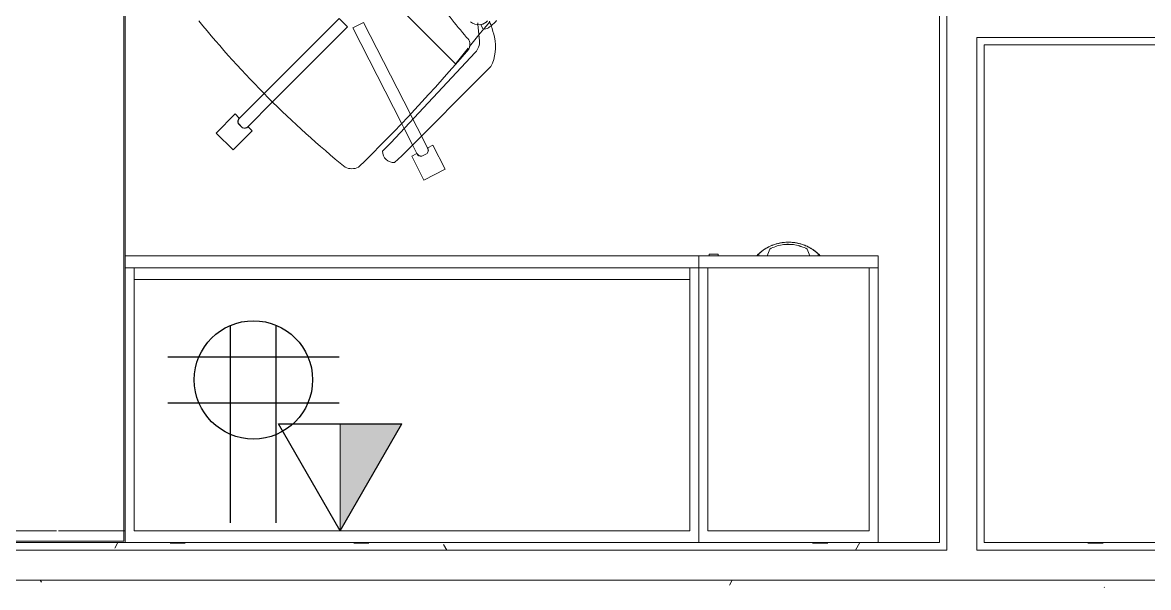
# Model space of a CAD drawing. Header units: inches. Extents: x -1180 to 2011, y -268 to 2143.
# Drawn here: x -526.9 to -432.7, y 979.3 to 1026.6 of the extents above; entities that cross this region are included whole.
import ezdxf

# ---------------------------------------------------------------- set-up
doc = ezdxf.new("R2010")
doc.units = ezdxf.units.IN
doc.header["$MEASUREMENT"] = 0
for name, color, linetype, lineweight in [('A-ANNO-NOTE', 131, 'Continuous', 13), ('A-WALL', 113, 'Continuous', 13), ('A-WALL-PATT', 111, 'Continuous', 13), ('I-FURN', 30, 'Continuous', 9), ('I-FURN-PNLS', 30, 'Continuous', 9), ('I-WALL', 2, 'Continuous', 13)]:
    doc.layers.add(name, color=color, linetype=linetype, lineweight=lineweight)
pattern_1 = [(0, (0, 0), (30.72, 7.68), [1.267, -21.773, 1.267, -21.773, -122.88]), (0, (0, 0), (30.72, 7.68), [-46.08, 1.267, -44.813, 1.267, -21.773, -53.76]), (0, (0, 0), (30.72, 7.68), [-115.2, 1.267, -14.093, 1.267, -37.133]), (120, (11.52, 3.84), (-22.011075, 22.7643), [1.267, -21.773, 1.267, -21.773, -122.88]), (120, (11.52, 3.84), (-22.011075, 22.7643), [-46.08, 1.267, -44.813, 1.267, -21.773, -53.76]), (120, (11.52, 3.84), (-22.011075, 22.7643), [-115.2, 1.267, -14.093, 1.267, -37.133]), (240, (15.36, 19.2), (-8.708925, -30.4443), [1.267, -21.773, 1.267, -21.773, -122.88]), (240, (15.36, 19.2), (-8.708925, -30.4443), [-46.08, 1.267, -44.813, 1.267, -21.773, -53.76]), (240, (15.36, 19.2), (-8.708925, -30.4443), [-115.2, 1.267, -14.093, 1.267, -37.133])]

# ---------------------------------------------------------------- blocks, each defined once
blk = doc.blocks.new('Zira Wksta 12 - Type 1-V103-6TH FLOOR POWER _ SIGNAL')
at = {"layer": 'I-FURN'}
for p, q in [((-24.281, 93.175), (-24, 93.291)), ((-24, 93.291), (-24.281, 93.175)), ((-24.281, 93.175), (-24, 93.291)), ((-24.281, 93.175), (-24, 93.291)), ((-24.173, 93.98), (-24, 93.98)), ((-24.173, 93.98), (-24, 93.98)), ((-24.173, 93.98), (-24, 93.98)), ((-24, 93.987), (-24.167, 93.987)), ((-24, 93.987), (-24.167, 93.987)), ((-24, 93.987), (-24.167, 93.987)), ((-24, 94.152), (-24, 94.157)), ((-24, 94.157), (-24, 94.114)), ((-24, 94.104), (-24, 94.157)), ((-24, 94.157), (-24, 94.114)), ((-24, 94.104), (-24, 94.157)), ((-24, 94.157), (-24, 94.114)), ((-24, 94.104), (-24, 94.152)), ((-24, 94.114), (-24, 94.012)), ((-24, 94.114), (-24, 94.012)), ((-24, 94.114), (-24, 94.012)), ((-24, 94.059), (-24, 94.104)), ((-24, 94.059), (-24, 94.104)), ((-24, 94.012), (-24, 94.104)), ((-24, 94.012), (-24, 94.059)), ((-24, 94.012), (-24, 94.059)), ((-24, 93.98), (-24, 94.012)), ((-24, 94.012), (-24, 93.987)), ((-24, 93.98), (-24, 94.012)), ((-24, 94.012), (-24, 93.987)), ((-24, 93.98), (-24, 94.012)), ((-24, 94.012), (-24, 93.987)), ((-24, 93.98), (-24, 93.291)), ((-24, 93.639), (-24, 93.98)), ((-24, 93.98), (-24, 93.636)), ((-24, 93.639), (-24, 93.98)), ((-24, 93.98), (-24, 93.291)), ((-24, 93.639), (-24, 93.98)), ((-24, 93.291), (-24, 93.636)), ((-24, 93.636), (-24, 93.291)), ((-24, 93.291), (-24, 93.636)), ((-24, 93.291), (-24, 93.636)), ((-24.561, 93.059), (-24.281, 93.175)), ((-24.281, 93.175), (-24.561, 93.059)), ((-24.561, 93.059), (-24.281, 93.175)), ((-24.561, 93.059), (-24.281, 93.175)), ((-24.281, 89.825), (-24.561, 89.941)), ((-24.281, 89.825), (-24.561, 89.941)), ((-24.281, 89.825), (-24.561, 89.941)), ((-24, 89.709), (-24.281, 89.825)), ((-24, 89.709), (-24.281, 89.825)), ((-24, 89.709), (-24.281, 89.825)), ((-24, 89.364), (-24, 89.709)), ((-24, 89.709), (-24, 89.02)), ((-24, 89.364), (-24, 89.709)), ((-24, 89.709), (-24, 89.02)), ((-24, 89.364), (-24, 89.709)), ((-24, 89.709), (-24, 89.02)), ((-24, 89.02), (-24.173, 89.02)), ((-24, 89.02), (-24.173, 89.02)), ((-24, 89.02), (-24.173, 89.02)), ((-24.167, 89.013), (-24, 89.013)), ((-24.167, 89.013), (-24, 89.013)), ((-24.167, 89.013), (-24, 89.013)), ((-24, 89.02), (-24, 89.361)), ((-24, 89.02), (-24, 89.361)), ((-24, 89.02), (-24, 89.361)), ((-24, 88.988), (-24, 89.02)), ((-24, 88.988), (-24, 89.02)), ((-24, 88.988), (-24, 89.02)), ((-24, 89.013), (-24, 88.988)), ((-24, 89.013), (-24, 88.988)), ((-24, 89.013), (-24, 88.988)), ((-24, 88.988), (-24, 88.886)), ((-24, 88.896), (-24, 88.988)), ((-24, 88.988), (-24, 88.886)), ((-24, 88.896), (-24, 88.988)), ((-24, 88.988), (-24, 88.886)), ((-24, 88.896), (-24, 88.988)), ((-24, 88.843), (-24, 88.896)), ((-24, 88.843), (-24, 88.896)), ((-24, 88.843), (-24, 88.896)), ((-24, 88.886), (-24, 88.843)), ((-24, 88.886), (-24, 88.855)), ((-24, 88.886), (-24, 88.843)), ((-24, 88.855), (-24, 88.843)), ((-43.412, 66.366), (-43.543, 66.473)), ((-43.008, 66.039), (-43.404, 66.36)), ((-42.471, 65.604), (-42.972, 66.01)), ((-32.372, 59.148), (-39.824, 66.601)), ((-43.495, 65.495), (-43.337, 65.512)), ((-43.344, 65.751), (-42.982, 65.92)), ((-43.337, 65.512), (-41.988, 65.655)), ((-41.503, 64.82), (-42.471, 65.604)), ((-41.002, 65.293), (-33.448, 58.237)), ((-41.444, 64.772), (-41.503, 64.82)), ((-40.105, 63.688), (-41.358, 64.703)), ((-44.422, 59.265), (-40.049, 63.638)), ((-40.046, 63.641), (-40.105, 63.688)), ((-31.233, 62.774), (-33.237, 61.753)), ((-31.233, 62.774), (-33.237, 61.753)), ((-30.325, 60.992), (-31.233, 62.774)), ((-30.325, 60.992), (-31.233, 62.774)), ((-33.01, 61.308), (-34.018, 60.794)), ((-33.01, 61.308), (-34.018, 60.794)), ((-33.237, 61.753), (-33.018, 61.323)), ((-33.237, 61.753), (-33.018, 61.323)), ((-32.336, 60.809), (-32.563, 61.255)), ((-32.336, 60.809), (-32.563, 61.255)), ((-32.557, 61.266), (-32.323, 60.808)), ((-32.557, 61.266), (-32.323, 60.808)), ((-34.018, 60.794), (-35.421, 60.079)), ((-34.018, 60.794), (-35.421, 60.079)), ((-33.274, 60.051), (-32.556, 60.416)), ((-33.274, 60.051), (-32.556, 60.416)), ((-32.549, 60.401), (-32.329, 59.971)), ((-32.549, 60.401), (-32.329, 59.971)), ((-32.329, 59.971), (-30.325, 60.992)), ((-32.329, 59.971), (-30.325, 60.992)), ((-35.851, 59.86), (-43.522, 55.951)), ((-35.851, 59.86), (-43.522, 55.951)), ((-35.421, 60.079), (-35.851, 59.86)), ((-35.421, 60.079), (-35.851, 59.86)), ((-35.095, 59.123), (-34.643, 59.353)), ((-35.095, 59.123), (-34.643, 59.353)), ((-34.643, 59.353), (-33.274, 60.051)), ((-34.643, 59.353), (-33.274, 60.051)), ((-43.068, 55.06), (-35.095, 59.123)), ((-43.068, 55.06), (-35.095, 59.123)), ((-31.802, 58.537), (-32.372, 59.148)), ((-33.448, 58.237), (-32.741, 57.53)), ((-43.522, 55.951), (-43.068, 55.06)), ((-43.522, 55.951), (-43.068, 55.06)), ((-43.14, 54.609), (-43.847, 53.902)), ((-43.14, 54.609), (-43.847, 53.902)), ((-43.847, 53.902), (-37.604, 47.658)), ((-43.847, 53.902), (-37.604, 47.658)), ((-36.897, 48.366), (-43.14, 54.609)), ((-36.897, 48.366), (-43.14, 54.609)), ((-34.798, 46.266), (-36.897, 48.366)), ((-34.798, 46.266), (-36.897, 48.366)), ((-37.604, 47.658), (-35.505, 45.559)), ((-37.604, 47.658), (-35.505, 45.559)), ((-34.444, 46.62), (-34.786, 46.278)), ((-34.444, 46.62), (-34.786, 46.278)), ((-32.853, 45.029), (-34.444, 46.62)), ((-32.853, 45.029), (-34.444, 46.62)), ((-35.517, 45.547), (-35.858, 45.206)), ((-35.517, 45.547), (-35.858, 45.206)), ((-35.063, 45.471), (-34.709, 45.824)), ((-35.063, 45.471), (-34.709, 45.824)), ((-34.697, 45.822), (-35.061, 45.459)), ((-34.697, 45.822), (-35.061, 45.459)), ((-35.858, 45.206), (-34.267, 43.615)), ((-35.858, 45.206), (-34.267, 43.615)), ((-34.267, 43.615), (-32.853, 45.029)), ((-34.267, 43.615), (-32.853, 45.029))]:
    blk.add_line(p, q, dxfattribs=at)
at = {"layer": 'I-FURN', "flags": 128}
for points in [[(-24, 93.291), (-24.281, 93.175), (-24.561, 93.059)], [(-24, 93.291), (-24.281, 93.175), (-24.561, 93.059)], [(-24.561, 89.941), (-24.281, 89.825), (-24, 89.709)], [(-24.561, 89.941), (-24.281, 89.825), (-24, 89.709)], [(-24.561, 89.941), (-24.281, 89.825), (-24, 89.709)]]:
    blk.add_lwpolyline(points, dxfattribs=at)
at = {"layer": 'I-FURN'}
for centre, radius, start, end in [((-21.447, 91.5), 3.685, 137.02895, 137.70289), ((-21.447, 91.5), 3.685, 137.02895, 137.70289), ((-21.447, 91.5), 3.685, 137.02895, 137.70289), ((-21.447, 91.5), 3.685, 137.03852, 137.56704), ((-21.447, 91.5), 3.685, 137.03852, 137.56704), ((-21.447, 91.5), 3.685, 137.03852, 137.56704), ((-21.447, 91.5), 3.685, 222.29711, 222.97105), ((-21.447, 91.5), 3.685, 222.29711, 222.97105), ((-21.447, 91.5), 3.685, 222.29711, 222.97105), ((-21.447, 91.5), 3.685, 222.43296, 222.96148), ((-21.447, 91.5), 3.685, 222.43296, 222.96148), ((-21.447, 91.5), 3.685, 222.43296, 222.96148), ((-46.139, 64.255), 3.739, 35.09358, 49.01435), ((-40.114, 57.534), 9.612, 103.04781, 108.99641), ((-41.464, 63.358), 3.634, 63.17893, 103.04781), ((-44.381, 65.565), 1.054, 10.20015, 46.17861), ((-44.381, 65.565), 1.054, 320.95537, 46.17861), ((-40.114, 57.534), 9.612, 108.99641, 111.49061), ((-43.581, 66.052), 0.613, 347.54268, 35.09358), ((-41.937, 64.271), 1.385, 47.80127, 92.10784), ((-70.246, 97.016), 42.842, 304.97666, 310.76994), ((-41.678, 64.088), 0.763, 59.23375, 140.76625), ((-140.947, -52.03), 153.519, 44.47495, 49.52132), ((-32.828, 60.963), 0.407, 48.16515, 117.83485), ((-32.828, 60.963), 0.407, 48.16515, 117.83485), ((-32.826, 60.946), 0.406, 90.04795, 117), ((-32.826, 60.946), 0.406, 49.61986, 117), ((-32.826, 60.946), 0.406, 49.61986, 90.04795), ((-32.741, 60.778), 0.406, 297, 4.38014), ((-32.741, 60.778), 0.406, 297, 310.47603), ((-32.728, 60.766), 0.407, 296.16515, 5.83485), ((-32.728, 60.766), 0.407, 296.16515, 5.83485), ((-32.741, 60.778), 0.406, 310.47603, 350.90411), ((-32.741, 60.778), 0.406, 350.90411, 4.38014), ((-32.756, 58.485), 0.956, 270.89014, 3.10986), ((-32.593, 54.971), 1.314, 335.04325, 24.95675), ((-97.293, 108.055), 84.963, 309.14745, 320.85255), ((-35.085, 45.979), 0.406, 31.52397, 45), ((-35.085, 45.979), 0.406, 337.61986, 45), ((-35.069, 45.987), 0.407, 336.16515, 45.83485), ((-35.069, 45.987), 0.407, 336.16515, 45.83485), ((-35.085, 45.979), 0.406, 351.09589, 31.52397), ((-35.225, 45.831), 0.407, 224.16515, 293.83485), ((-35.225, 45.831), 0.407, 224.16515, 293.83485), ((-35.217, 45.847), 0.406, 225, 238.47603), ((-35.217, 45.847), 0.406, 225, 292.38014), ((-35.217, 45.847), 0.406, 238.47603, 278.90411), ((-35.217, 45.847), 0.406, 278.90411, 292.38014), ((-35.085, 45.979), 0.406, 337.61986, 351.09589)]:
    blk.add_arc(centre, radius, start, end, dxfattribs=at)
for points, knots in [([(-24.173, 89.02), (-24.325, 89.187), (-24.598, 89.55), (-24.903, 90.161), (-25.09, 90.818), (-25.174, 91.727), (-25.004, 92.635), (-24.599, 93.45), (-24.325, 93.813), (-24.173, 93.98)], [0, 0, 0, 0, 0.125, 0.25, 0.375, 0.5, 0.75, 0.875, 1, 1, 1, 1]), ([(-24.173, 89.02), (-24.325, 89.187), (-24.598, 89.55), (-24.903, 90.161), (-25.09, 90.818), (-25.174, 91.727), (-25.004, 92.635), (-24.599, 93.45), (-24.325, 93.813), (-24.173, 93.98)], [0, 0, 0, 0, 0.125, 0.25, 0.375, 0.5, 0.75, 0.875, 1, 1, 1, 1]), ([(-24.173, 89.02), (-24.325, 89.187), (-24.598, 89.55), (-24.903, 90.161), (-25.09, 90.818), (-25.174, 91.727), (-25.004, 92.635), (-24.599, 93.45), (-24.325, 93.813), (-24.173, 93.98)], [0, 0, 0, 0, 0.125, 0.25, 0.375, 0.5, 0.75, 0.875, 1, 1, 1, 1]), ([(-24.672, 93.283), (-24.727, 93.183), (-24.791, 93.055), (-24.846, 92.924), (-24.856, 92.898)], [0.15936451, 0.15936451, 0.15936451, 0.15936451, 0.22222222, 0.23762024, 0.23762024, 0.23762024, 0.23762024]), ([(-24.672, 93.283), (-24.727, 93.183), (-24.791, 93.055), (-24.846, 92.924), (-24.856, 92.898)], [0.15936451, 0.15936451, 0.15936451, 0.15936451, 0.22222222, 0.23762024, 0.23762024, 0.23762024, 0.23762024]), ([(-24.672, 93.283), (-24.727, 93.183), (-24.791, 93.055), (-24.846, 92.924), (-24.856, 92.898)], [0.15936451, 0.15936451, 0.15936451, 0.15936451, 0.22222222, 0.23762024, 0.23762024, 0.23762024, 0.23762024]), ([(-24, 94.157), (-24.001, 94.157), (-24.002, 94.156), (-24.004, 94.153), (-24.007, 94.151), (-24.009, 94.149), (-24.012, 94.145), (-24.016, 94.142), (-24.019, 94.139), (-24.023, 94.135), (-24.027, 94.131), (-24.032, 94.127), (-24.041, 94.118), (-24.048, 94.11), (-24.055, 94.104)], [0, 0, 0, 0, 0.125, 0.1875, 0.25, 0.3125, 0.375, 0.4375, 0.5, 0.5625, 0.625, 0.6875, 0.75, 1, 1, 1, 1]), ([(-24, 94.157), (-24.001, 94.157), (-24.002, 94.156), (-24.004, 94.153), (-24.007, 94.151), (-24.009, 94.149), (-24.012, 94.145), (-24.016, 94.142), (-24.019, 94.139), (-24.023, 94.135), (-24.027, 94.131), (-24.032, 94.127), (-24.041, 94.118), (-24.048, 94.11), (-24.055, 94.104)], [0, 0, 0, 0, 0.125, 0.1875, 0.25, 0.3125, 0.375, 0.4375, 0.5, 0.5625, 0.625, 0.6875, 0.75, 1, 1, 1, 1]), ([(-24, 94.157), (-24.001, 94.157), (-24.002, 94.156), (-24.004, 94.153), (-24.007, 94.151), (-24.009, 94.149), (-24.012, 94.145), (-24.016, 94.142), (-24.019, 94.139), (-24.023, 94.135), (-24.027, 94.131), (-24.032, 94.127), (-24.041, 94.118), (-24.048, 94.11), (-24.055, 94.104)], [0, 0, 0, 0, 0.125, 0.1875, 0.25, 0.3125, 0.375, 0.4375, 0.5, 0.5625, 0.625, 0.6875, 0.75, 1, 1, 1, 1]), ([(-24.045, 94.114), (-24.039, 94.119), (-24.031, 94.127), (-24.021, 94.137), (-24.016, 94.142), (-24.012, 94.146), (-24.009, 94.149), (-24.007, 94.151), (-24.004, 94.153), (-24.003, 94.155), (-24.001, 94.156), (-24, 94.157), (-24, 94.157)], [0, 0, 0, 0, 0.25, 0.375, 0.5, 0.5625, 0.625, 0.6875, 0.75, 0.8125, 0.875, 1, 1, 1, 1]), ([(-24.045, 94.114), (-24.039, 94.119), (-24.031, 94.127), (-24.021, 94.137), (-24.016, 94.142), (-24.012, 94.146), (-24.009, 94.149), (-24.007, 94.151), (-24.004, 94.153), (-24.003, 94.155), (-24.001, 94.156), (-24, 94.157), (-24, 94.157)], [0, 0, 0, 0, 0.25, 0.375, 0.5, 0.5625, 0.625, 0.6875, 0.75, 0.8125, 0.875, 1, 1, 1, 1]), ([(-24.045, 94.114), (-24.039, 94.119), (-24.031, 94.127), (-24.021, 94.137), (-24.016, 94.142), (-24.012, 94.146), (-24.009, 94.149), (-24.007, 94.151), (-24.004, 94.153), (-24.003, 94.155), (-24.001, 94.156), (-24, 94.157), (-24, 94.157)], [0, 0, 0, 0, 0.25, 0.375, 0.5, 0.5625, 0.625, 0.6875, 0.75, 0.8125, 0.875, 1, 1, 1, 1]), ([(-24.945, 92.66), (-24.973, 92.575), (-25.009, 92.449), (-25.04, 92.321), (-25.049, 92.28)], [0.28411479, 0.28411479, 0.28411479, 0.28411479, 0.33333333, 0.3562762, 0.3562762, 0.3562762, 0.3562762]), ([(-24.945, 92.66), (-24.973, 92.575), (-25.009, 92.449), (-25.04, 92.321), (-25.049, 92.28)], [0.28411479, 0.28411479, 0.28411479, 0.28411479, 0.33333333, 0.3562762, 0.3562762, 0.3562762, 0.3562762]), ([(-24.945, 92.66), (-24.973, 92.575), (-25.009, 92.449), (-25.04, 92.321), (-25.049, 92.28)], [0.28411479, 0.28411479, 0.28411479, 0.28411479, 0.33333333, 0.3562762, 0.3562762, 0.3562762, 0.3562762]), ([(-24.561, 93.059), (-24.732, 92.742), (-24.91, 92.223), (-24.955, 91.681), (-24.955, 91.5)], [0, 0, 0, 0, 0.3333333, 0.5, 0.5, 0.5, 0.5]), ([(-25.096, 92.017), (-25.106, 91.946), (-25.12, 91.819), (-25.127, 91.692), (-25.128, 91.636)], [0.40508035, 0.40508035, 0.40508035, 0.40508035, 0.44444444, 0.47528756, 0.47528756, 0.47528756, 0.47528756]), ([(-25.096, 92.017), (-25.106, 91.946), (-25.12, 91.819), (-25.127, 91.692), (-25.128, 91.636)], [0.40508035, 0.40508035, 0.40508035, 0.40508035, 0.44444444, 0.47528756, 0.47528756, 0.47528756, 0.47528756]), ([(-25.096, 92.017), (-25.106, 91.946), (-25.12, 91.819), (-25.127, 91.692), (-25.128, 91.636)], [0.40508035, 0.40508035, 0.40508035, 0.40508035, 0.44444444, 0.47528756, 0.47528756, 0.47528756, 0.47528756]), ([(-24.955, 91.5), (-24.955, 91.319), (-24.91, 90.778), (-24.732, 90.259), (-24.561, 89.941)], [0.5, 0.5, 0.5, 0.5, 0.6666667, 1, 1, 1, 1]), ([(-25.048, 90.72), (-25.04, 90.679), (-25.009, 90.552), (-24.976, 90.423), (-24.95, 90.336)], [0.64373131, 0.64373131, 0.64373131, 0.64373131, 0.66666667, 0.71591001, 0.71591001, 0.71591001, 0.71591001]), ([(-25.048, 90.72), (-25.04, 90.679), (-25.009, 90.552), (-24.976, 90.423), (-24.95, 90.336)], [0.64373131, 0.64373131, 0.64373131, 0.64373131, 0.66666667, 0.71591001, 0.71591001, 0.71591001, 0.71591001]), ([(-25.048, 90.72), (-25.04, 90.679), (-25.009, 90.552), (-24.976, 90.423), (-24.95, 90.336)], [0.64373131, 0.64373131, 0.64373131, 0.64373131, 0.66666667, 0.71591001, 0.71591001, 0.71591001, 0.71591001]), ([(-24.857, 90.102), (-24.808, 89.982), (-24.751, 89.851), (-24.678, 89.729), (-24.671, 89.718)], [0.76239192, 0.76239192, 0.76239192, 0.76239192, 0.83333333, 0.84070579, 0.84070579, 0.84070579, 0.84070579]), ([(-24.857, 90.102), (-24.808, 89.982), (-24.751, 89.851), (-24.678, 89.729), (-24.671, 89.718)], [0.76239192, 0.76239192, 0.76239192, 0.76239192, 0.83333333, 0.84070579, 0.84070579, 0.84070579, 0.84070579]), ([(-24.857, 90.102), (-24.808, 89.982), (-24.751, 89.851), (-24.678, 89.729), (-24.671, 89.718)], [0.76239192, 0.76239192, 0.76239192, 0.76239192, 0.83333333, 0.84070579, 0.84070579, 0.84070579, 0.84070579]), ([(-24.055, 88.896), (-24.048, 88.89), (-24.039, 88.881), (-24.029, 88.871), (-24.023, 88.865), (-24.019, 88.861), (-24.016, 88.858), (-24.012, 88.855), (-24.009, 88.851), (-24.007, 88.849), (-24.004, 88.847), (-24.002, 88.844), (-24.001, 88.843), (-24, 88.843)], [0, 0, 0, 0, 0.25, 0.375, 0.4375, 0.5, 0.5625, 0.625, 0.6875, 0.75, 0.8125, 0.875, 1, 1, 1, 1]), ([(-24.055, 88.896), (-24.048, 88.89), (-24.039, 88.881), (-24.029, 88.871), (-24.023, 88.865), (-24.019, 88.861), (-24.016, 88.858), (-24.012, 88.855), (-24.009, 88.851), (-24.007, 88.849), (-24.004, 88.847), (-24.002, 88.844), (-24.001, 88.843), (-24, 88.843)], [0, 0, 0, 0, 0.25, 0.375, 0.4375, 0.5, 0.5625, 0.625, 0.6875, 0.75, 0.8125, 0.875, 1, 1, 1, 1]), ([(-24.055, 88.896), (-24.048, 88.89), (-24.039, 88.881), (-24.029, 88.871), (-24.023, 88.865), (-24.019, 88.861), (-24.016, 88.858), (-24.012, 88.855), (-24.009, 88.851), (-24.007, 88.849), (-24.004, 88.847), (-24.002, 88.844), (-24.001, 88.843), (-24, 88.843)], [0, 0, 0, 0, 0.25, 0.375, 0.4375, 0.5, 0.5625, 0.625, 0.6875, 0.75, 0.8125, 0.875, 1, 1, 1, 1]), ([(-24, 88.843), (-24, 88.843), (-24.001, 88.844), (-24.003, 88.845), (-24.004, 88.847), (-24.007, 88.849), (-24.009, 88.851), (-24.012, 88.854), (-24.015, 88.857), (-24.018, 88.86), (-24.021, 88.863), (-24.025, 88.867), (-24.032, 88.874), (-24.039, 88.881), (-24.045, 88.886)], [0, 0, 0, 0, 0.125, 0.1875, 0.25, 0.3125, 0.375, 0.4375, 0.5, 0.5625, 0.625, 0.6875, 0.75, 1, 1, 1, 1]), ([(-24, 88.843), (-24, 88.843), (-24.001, 88.844), (-24.003, 88.845), (-24.004, 88.847), (-24.007, 88.849), (-24.009, 88.851), (-24.012, 88.854), (-24.015, 88.857), (-24.018, 88.86), (-24.021, 88.863), (-24.025, 88.867), (-24.032, 88.874), (-24.039, 88.881), (-24.045, 88.886)], [0, 0, 0, 0, 0.125, 0.1875, 0.25, 0.3125, 0.375, 0.4375, 0.5, 0.5625, 0.625, 0.6875, 0.75, 1, 1, 1, 1]), ([(-24, 88.843), (-24, 88.843), (-24.001, 88.844), (-24.003, 88.845), (-24.004, 88.847), (-24.007, 88.849), (-24.009, 88.851), (-24.012, 88.854), (-24.015, 88.857), (-24.018, 88.86), (-24.021, 88.863), (-24.025, 88.867), (-24.032, 88.874), (-24.039, 88.881), (-24.045, 88.886)], [0, 0, 0, 0, 0.125, 0.1875, 0.25, 0.3125, 0.375, 0.4375, 0.5, 0.5625, 0.625, 0.6875, 0.75, 1, 1, 1, 1])]:
    blk.add_open_spline(points, degree=3, knots=knots, dxfattribs=at)
for points in [[(-24.586, 93.431), (-24.616, 93.382), (-24.645, 93.333), (-24.672, 93.283)], [(-24.586, 93.431), (-24.616, 93.382), (-24.645, 93.333), (-24.672, 93.283)], [(-24.586, 93.431), (-24.616, 93.382), (-24.645, 93.333), (-24.672, 93.283)], [(-24.167, 93.987), (-24.303, 93.838), (-24.427, 93.678), (-24.537, 93.508)], [(-24.167, 93.987), (-24.303, 93.838), (-24.427, 93.678), (-24.537, 93.508)], [(-24.167, 93.987), (-24.303, 93.838), (-24.427, 93.678), (-24.537, 93.508)], [(-24.055, 94.104), (-24.069, 94.089), (-24.099, 94.059), (-24.129, 94.028), (-24.144, 94.012)], [(-24.055, 94.104), (-24.069, 94.089), (-24.099, 94.059), (-24.129, 94.028), (-24.144, 94.012)], [(-24.055, 94.104), (-24.069, 94.089), (-24.099, 94.059), (-24.129, 94.028), (-24.144, 94.012)], [(-24.143, 94.012), (-24.132, 94.024), (-24.11, 94.047), (-24.077, 94.082), (-24.055, 94.103), (-24.045, 94.114)], [(-24.143, 94.012), (-24.132, 94.024), (-24.11, 94.047), (-24.077, 94.082), (-24.055, 94.103), (-24.045, 94.114)], [(-24.143, 94.012), (-24.132, 94.024), (-24.11, 94.047), (-24.077, 94.082), (-24.055, 94.103), (-24.045, 94.114)], [(-24.561, 93.059), (-24.732, 92.742), (-24.969, 92.05), (-24.969, 90.951), (-24.732, 90.259), (-24.561, 89.941)], [(-24.561, 93.059), (-24.732, 92.742), (-24.969, 92.05), (-24.969, 90.951), (-24.732, 90.259), (-24.561, 89.941)], [(-24.894, 92.802), (-24.912, 92.755), (-24.929, 92.708), (-24.945, 92.66)], [(-24.894, 92.802), (-24.912, 92.755), (-24.929, 92.708), (-24.945, 92.66)], [(-24.894, 92.802), (-24.912, 92.755), (-24.929, 92.708), (-24.945, 92.66)], [(-24.91, 92.039), (-24.88, 92.217), (-24.822, 92.387), (-24.757, 92.555)], [(-24.91, 92.039), (-24.88, 92.217), (-24.822, 92.387), (-24.757, 92.555)], [(-24.91, 92.039), (-24.88, 92.217), (-24.822, 92.387), (-24.757, 92.555)], [(-24.857, 92.898), (-24.867, 92.872), (-24.877, 92.847), (-24.887, 92.821)], [(-24.857, 92.898), (-24.867, 92.872), (-24.877, 92.847), (-24.887, 92.821)], [(-24.857, 92.898), (-24.867, 92.872), (-24.877, 92.847), (-24.887, 92.821)], [(-24.778, 92.564), (-24.719, 92.734), (-24.647, 92.9), (-24.561, 93.059)], [(-24.778, 92.564), (-24.719, 92.734), (-24.647, 92.9), (-24.561, 93.059)], [(-24.778, 92.564), (-24.719, 92.734), (-24.647, 92.9), (-24.561, 93.059)], [(-25.129, 91.635), (-25.133, 91.545), (-25.132, 91.455), (-25.127, 91.366)], [(-25.129, 91.635), (-25.133, 91.545), (-25.132, 91.455), (-25.127, 91.366)], [(-25.129, 91.635), (-25.133, 91.545), (-25.132, 91.455), (-25.127, 91.366)], [(-25.075, 92.144), (-25.083, 92.102), (-25.09, 92.06), (-25.096, 92.017)], [(-25.075, 92.144), (-25.083, 92.102), (-25.09, 92.06), (-25.096, 92.017)], [(-25.075, 92.144), (-25.083, 92.102), (-25.09, 92.06), (-25.096, 92.017)], [(-25.049, 92.28), (-25.056, 92.243), (-25.064, 92.207), (-25.071, 92.17)], [(-25.049, 92.28), (-25.056, 92.243), (-25.064, 92.207), (-25.071, 92.17)], [(-25.049, 92.28), (-25.056, 92.243), (-25.064, 92.207), (-25.071, 92.17)], [(-24.91, 90.961), (-24.94, 91.139), (-24.965, 91.322), (-24.971, 91.504)], [(-24.91, 90.961), (-24.94, 91.139), (-24.965, 91.322), (-24.971, 91.504)], [(-24.91, 90.961), (-24.94, 91.139), (-24.965, 91.322), (-24.971, 91.504)], [(-24.955, 91.5), (-24.955, 91.681), (-24.949, 91.865), (-24.91, 92.039)], [(-24.955, 91.5), (-24.955, 91.681), (-24.949, 91.865), (-24.91, 92.039)], [(-24.955, 91.5), (-24.955, 91.681), (-24.949, 91.865), (-24.91, 92.039)], [(-25.129, 91.365), (-25.125, 91.237), (-25.111, 91.11), (-25.092, 90.984)], [(-25.129, 91.365), (-25.125, 91.237), (-25.111, 91.11), (-25.092, 90.984)], [(-25.129, 91.365), (-25.125, 91.237), (-25.111, 91.11), (-25.092, 90.984)], [(-25.095, 90.982), (-25.089, 90.94), (-25.082, 90.898), (-25.075, 90.856)], [(-25.095, 90.982), (-25.089, 90.94), (-25.082, 90.898), (-25.075, 90.856)], [(-25.095, 90.982), (-25.089, 90.94), (-25.082, 90.898), (-25.075, 90.856)], [(-25.07, 90.829), (-25.064, 90.793), (-25.056, 90.756), (-25.048, 90.72)], [(-25.07, 90.829), (-25.064, 90.793), (-25.056, 90.756), (-25.048, 90.72)], [(-25.07, 90.829), (-25.064, 90.793), (-25.056, 90.756), (-25.048, 90.72)], [(-24.778, 90.436), (-24.836, 90.607), (-24.875, 90.782), (-24.91, 90.961)], [(-24.778, 90.436), (-24.836, 90.607), (-24.875, 90.782), (-24.91, 90.961)], [(-24.778, 90.436), (-24.836, 90.607), (-24.875, 90.782), (-24.91, 90.961)], [(-24.945, 90.34), (-24.929, 90.292), (-24.913, 90.244), (-24.896, 90.197)], [(-24.945, 90.34), (-24.929, 90.292), (-24.913, 90.244), (-24.896, 90.197)], [(-24.945, 90.34), (-24.929, 90.292), (-24.913, 90.244), (-24.896, 90.197)], [(-24.887, 90.179), (-24.877, 90.153), (-24.867, 90.127), (-24.857, 90.102)], [(-24.887, 90.179), (-24.877, 90.153), (-24.867, 90.127), (-24.857, 90.102)], [(-24.887, 90.179), (-24.877, 90.153), (-24.867, 90.127), (-24.857, 90.102)], [(-24.561, 89.941), (-24.647, 90.1), (-24.719, 90.266), (-24.778, 90.436)], [(-24.561, 89.941), (-24.647, 90.1), (-24.719, 90.266), (-24.778, 90.436)], [(-24.561, 89.941), (-24.647, 90.1), (-24.719, 90.266), (-24.778, 90.436)], [(-24.672, 89.717), (-24.644, 89.667), (-24.614, 89.619), (-24.582, 89.572)], [(-24.672, 89.717), (-24.644, 89.667), (-24.614, 89.619), (-24.582, 89.572)], [(-24.672, 89.717), (-24.644, 89.667), (-24.614, 89.619), (-24.582, 89.572)], [(-24.537, 89.492), (-24.427, 89.322), (-24.303, 89.162), (-24.167, 89.013)], [(-24.537, 89.492), (-24.427, 89.322), (-24.303, 89.162), (-24.167, 89.013)], [(-24.537, 89.492), (-24.427, 89.322), (-24.303, 89.162), (-24.167, 89.013)], [(-24.144, 88.988), (-24.129, 88.972), (-24.099, 88.941), (-24.069, 88.911), (-24.055, 88.896)], [(-24.144, 88.988), (-24.129, 88.972), (-24.099, 88.941), (-24.069, 88.911), (-24.055, 88.896)], [(-24.144, 88.988), (-24.129, 88.972), (-24.099, 88.941), (-24.069, 88.911), (-24.055, 88.896)], [(-24.045, 88.886), (-24.055, 88.897), (-24.077, 88.918), (-24.11, 88.953), (-24.132, 88.976), (-24.143, 88.988)], [(-24.045, 88.886), (-24.055, 88.897), (-24.077, 88.918), (-24.11, 88.953), (-24.132, 88.976), (-24.143, 88.988)], [(-24.045, 88.886), (-24.055, 88.897), (-24.077, 88.918), (-24.11, 88.953), (-24.132, 88.976), (-24.143, 88.988)]]:
    blk.add_open_spline(points, degree=3, dxfattribs=at)
at = {"layer": 'I-FURN-PNLS'}
for p, q in [((-24, 84), (-24, 99)), ((-24, 99), (0, 99)), ((0, 99), (-24, 99)), ((-24, 99), (-24, 84)), ((-24, 84), (-24, 99)), ((-24, 99), (0, 99)), ((-24, 84), (-24, 99)), ((-24, 99), (-24, 93.98)), ((-23, 99), (-24, 99)), ((-23, 99), (-24, 99)), ((-24, 93.98), (-24, 99)), ((-24, 99), (-24, 93.98)), ((-24, 93.98), (-24, 99)), ((-24, 99), (-24, 93.98)), ((-23, 99), (-24, 99)), ((-23, 99), (-24, 99)), ((-23, 99), (-24, 99)), ((-23, 99), (-24, 99)), ((-23, 99), (-24, 99)), ((-24, 99), (-24, 93.98)), ((-24, 93.98), (-24, 99)), ((-24, 99), (-23, 99)), ((-23, 98.25), (-23, 99)), ((-23, 99), (-23, 84)), ((-23, 98.25), (-23, 99)), ((-23, 99), (-23, 98.25)), ((-23, 98.25), (-23, 99)), ((-23, 99), (-23, 98.25)), ((-23, 98.25), (-23, 99)), ((-23, 99), (-23, 84)), ((0, 99), (-23, 99)), ((-23, 99), (-23, 98.25)), ((-23, 98.25), (-23, 99)), ((-23, 99), (0, 99)), ((0, 99), (0, 84)), ((0, 84), (0, 99)), ((0, 99), (0, 84)), ((-1, 98.25), (-23, 98.25)), ((-23, 98.25), (-23, 84.75)), ((-23, 84.75), (-23, 98.25)), ((-23, 98.25), (-1, 98.25)), ((-23, 84.75), (-23, 98.25)), ((-23, 84.75), (-23, 98.25)), ((-23, 98.25), (-23, 84.75)), ((-23, 84.75), (-23, 98.25)), ((-23, 98.25), (-23, 84.75)), ((-23, 84.75), (-23, 98.25)), ((-23, 98.25), (-1, 98.25)), ((-1, 98.25), (-23, 98.25)), ((-1, 84.75), (-1, 98.25)), ((-1, 98.25), (-1, 84.75)), ((-1, 98.25), (-1, 84.75)), ((-1, 84.75), (-1, 98.25)), ((-24, 93.98), (-24, 93.291)), ((-24, 93.291), (-24, 93.98)), ((-24, 93.98), (-24, 93.291)), ((-24, 93.291), (-24, 93.98)), ((-24, 93.98), (-24, 93.291)), ((-24, 93.98), (-24, 93.291)), ((-24, 93.291), (-24, 93.98)), ((-24, 93.291), (-24, 89.709)), ((-24, 89.709), (-24, 93.291)), ((-24, 93.291), (-24, 89.709)), ((-24, 89.709), (-24, 93.291)), ((-24, 93.291), (-24, 89.709)), ((-24, 93.291), (-24, 89.709)), ((-24, 89.709), (-24, 93.291)), ((-24, 89.709), (-24, 89.02)), ((-24, 89.02), (-24, 89.709)), ((-24, 89.709), (-24, 89.02)), ((-24, 89.02), (-24, 89.709)), ((-24, 89.709), (-24, 89.02)), ((-24, 89.709), (-24, 89.02)), ((-24, 89.02), (-24, 89.709)), ((-24, 89.02), (-24, 84)), ((-24, 84), (-24, 89.02)), ((-24, 89.02), (-24, 85.515)), ((-24, 84), (-24, 89.02)), ((-24, 89.02), (-24, 84)), ((-24, 89.02), (-24, 85.515)), ((-24, 85.515), (-24, 89.02)), ((-24, 85.625), (-24.125, 85.625)), ((-24.125, 85.625), (-24.125, 85.515)), ((-24.125, 84.875), (-24.125, 85.625)), ((-24.125, 85.515), (-24.125, 84.985)), ((-24.125, 84.985), (-24.125, 84.875)), ((-24.125, 84.875), (-24, 84.875)), ((-24, 85.625), (-24, 84.875)), ((-24, 85.515), (-24, 85.625)), ((-24, 85.515), (-24, 84.985)), ((-24, 85.515), (-24, 84.985)), ((-24, 84.985), (-24, 85.515)), ((-24, 84.985), (-24, 85.515)), ((-24, 84.985), (-24, 84)), ((-24, 84.985), (-24, 84)), ((-24, 84), (-24, 84.985)), ((-24, 84.875), (-24, 84.985)), ((0, 84), (-24, 84)), ((-24, 84), (0, 84)), ((0, 84), (-24, 84)), ((-24, 84), (-23, 84)), ((-23, 84), (-24, 84)), ((-24, 84), (-23, 84)), ((-23, 84), (-24, 84)), ((-24, 84), (-23, 84)), ((-23, 84), (-24, 84)), ((-24, 84), (-23, 84)), ((-23, 84), (-24, 84)), ((-24, 36), (-24, 84)), ((-24, 84), (0, 84)), ((0, 84), (-24, 84)), ((-24, 84), (-24, 36)), ((-24, 36), (-24, 84)), ((-24, 84), (0, 84)), ((-23, 84), (-24, 84)), ((-24, 84), (-24, 36)), ((-24, 36), (-24, 84)), ((-24, 84), (-23, 84)), ((-23, 84.75), (-1, 84.75)), ((-1, 84.75), (-23, 84.75)), ((-23, 84), (-23, 84.75)), ((-23, 84), (-23, 84.75)), ((-23, 84.75), (-23, 84)), ((-23, 84), (-23, 84.75)), ((-23, 84.75), (-23, 84)), ((-23, 84), (-23, 84.75)), ((-1, 84.75), (-23, 84.75)), ((-23, 84.75), (-23, 84)), ((-23, 84), (-23, 84.75)), ((-23, 84.75), (-1, 84.75)), ((-23, 84), (0, 84)), ((0, 84), (-23, 84)), ((-23, 83.25), (-23, 84)), ((-23, 84), (-23, 83.25)), ((0, 84), (-23, 84)), ((-23, 84), (-23, 83.25)), ((-23, 83.25), (-23, 84)), ((-23, 84), (0, 84)), ((0, 84), (0, 36)), ((0, 36), (0, 84)), ((0, 84), (0, 36)), ((-23, 36.75), (-23, 83.25)), ((-23, 83.25), (-23, 36.75)), ((-22, 83.25), (-23, 83.25)), ((-22, 83.25), (-23, 83.25)), ((-1, 83.25), (-23, 83.25)), ((-23, 83.25), (-23, 36.75)), ((-23, 36.75), (-23, 83.25)), ((-23, 83.25), (-1, 83.25)), ((-23, 36.75), (-23, 83.25)), ((-23, 83.25), (-23, 36.75)), ((-23, 83.25), (-1, 83.25)), ((-1, 83.25), (-23, 83.25)), ((-22, 36.75), (-22, 83.25)), ((-22, 83.25), (-22, 36.75)), ((-1, 83.25), (-22, 83.25)), ((-1, 83.25), (-22, 83.25)), ((-22, 36.75), (-22, 83.25)), ((-22, 83.25), (-22, 36.75)), ((-1, 36.75), (-1, 83.25)), ((-1, 83.25), (-1, 36.75)), ((-1, 36.75), (-1, 83.25)), ((-1, 83.25), (-1, 36.75)), ((-1, 83.25), (-1, 36.75)), ((-1, 36.75), (-1, 83.25)), ((0, 43.668), (0, 36)), ((0, 36), (0, 43.668)), ((-23, 36.75), (-22, 36.75)), ((-22, 36.75), (-23, 36.75)), ((-23, 36.75), (-1, 36.75)), ((-1, 36.75), (-23, 36.75)), ((-23, 36), (-23, 36.75)), ((-23, 36.75), (-23, 36)), ((-1, 36.75), (-23, 36.75)), ((-23, 36.75), (-23, 36)), ((-23, 36), (-23, 36.75)), ((-23, 36.75), (-1, 36.75)), ((-22, 36.75), (-1, 36.75)), ((-1, 36.75), (-22, 36.75)), ((0, 36), (-51, 36)), ((0, 36), (-51, 36)), ((0, 36), (-51, 36)), ((-24, 36), (-51, 36)), ((-51, 35.875), (-0.126, 35.875)), ((-0.126, 35.875), (-51, 35.875)), ((-0.126, 35.875), (-51, 35.875)), ((-51, 35.875), (-0.126, 35.875)), ((0, 36), (-24, 36)), ((-24, 36), (0, 36)), ((0, 36), (-24, 36)), ((-24, 36), (-23, 36)), ((-23, 36), (-24, 36)), ((0, 36), (-24, 36)), ((-23, 36), (0, 36)), ((-1, 36), (-23, 36)), ((0, 36), (-1, 36)), ((-1, 36), (-1, 35.877)), ((0, 36), (-1, 36)), ((-1, 36), (0, 36)), ((-1, 35.877), (-1, 36)), ((-1, 35.875), (-1, 32.44)), ((-1, 32.44), (-1, 35.875)), ((-0.125, 35.875), (-0.125, 0.125)), ((-0.125, 0.125), (-0.125, 35.875)), ((-0.125, 0.125), (-0.125, 35.875)), ((-0.125, 35.875), (-0.125, 0.125)), ((0, 0), (0, 36)), ((0, 36), (0, 0)), ((0, 0), (0, 36)), ((0, 36), (0, 0)), ((-1, 32.402), (-1, 30.417)), ((-1, 30.417), (-1, 32.402)), ((-1, 30.262), (-1, 5.738)), ((-1, 18.5), (-1, 30.262))]:
    blk.add_line(p, q, dxfattribs=at)

msp = doc.modelspace()

# ---------------------------------------------------------------- hatches: boundary and pattern name
at = {"layer": 'A-ANNO-NOTE', "lineweight": 9}
msp.add_hatch(color=256, dxfattribs=at).paths.add_polyline_path([(-500.312, 984.095), (-495.155, 993.028), (-500.312, 993.028), (-500.312, 987.996)], flags=0)
at = {"layer": 'A-WALL-PATT', "lineweight": 9}
h = msp.add_hatch(dxfattribs=at)
h.set_pattern_fill('FP_1', color=256, style=0, pattern_type=2)
h.set_pattern_definition(pattern_1)
h.paths.add_polyline_path([(-449.549, 983.095), (-449.549, 1166.48), (-450.174, 1166.48), (-450.174, 983.095)], flags=0)
h = msp.add_hatch(dxfattribs=at)
h.set_pattern_fill('FP_1', color=256, style=0, pattern_type=2)
h.set_pattern_definition(pattern_1)
h.paths.add_polyline_path([(-446.424, 1024.73), (-410.809, 1024.73), (-410.809, 1025.355), (-446.424, 1025.355)], flags=0)
h.paths.add_polyline_path([(-224.622, 1024.73), (-223.747, 1024.73), (-223.747, 1025.355), (-408.309, 1025.355), (-408.309, 1024.73), (-227.747, 1024.73)], flags=0)
h = msp.add_hatch(dxfattribs=at)
h.set_pattern_fill('FP_1', color=256, style=0, pattern_type=2)
h.set_pattern_definition(pattern_1)
h.paths.add_polyline_path([(-426.41, 982.47), (-426.41, 983.095), (-447.049, 983.095), (-447.049, 982.47), (-429.488, 982.47)], flags=0)
h.paths.add_polyline_path([(-581.549, 982.47), (-449.549, 982.47), (-449.549, 983.095), (-582.174, 983.095), (-582.174, 982.47)], flags=0)
h = msp.add_hatch(dxfattribs=at)
h.set_pattern_fill('FP_1', color=256, style=0, pattern_type=2)
h.set_pattern_definition(pattern_1)
h.paths.add_polyline_path([(-426.41, 979.345), (-426.41, 979.97), (-582.174, 979.97), (-582.174, 979.345), (-429.488, 979.345)], flags=0)

# ---------------------------------------------------------------- linework, layer by layer
at = {"layer": 'A-ANNO-NOTE', "lineweight": 30}
for p, q in [((-509.486, 984.748), (-509.486, 1001.275)), ((-505.653, 984.748), (-505.653, 1001.275)), ((-514.743, 998.627), (-500.396, 998.627)), ((-514.743, 994.795), (-500.396, 994.795)), ((-500.312, 984.095), (-505.469, 993.028)), ((-505.469, 993.028), (-495.155, 993.028)), ((-500.312, 984.095), (-495.155, 993.028))]:
    msp.add_line(p, q, dxfattribs=at)
at = {"layer": 'A-ANNO-NOTE', "lineweight": 9}
for p, q in [((-500.312, 984.095), (-495.155, 993.028)), ((-495.155, 993.028), (-500.312, 993.028)), ((-500.312, 993.028), (-500.312, 984.095))]:
    msp.add_line(p, q, dxfattribs=at)
at = {"layer": 'A-ANNO-NOTE', "lineweight": 30}
msp.add_circle((-507.569, 996.711), 4.95, dxfattribs=at)
at = {"layer": 'A-WALL'}
for p, q in [((-449.549, 1167.105), (-449.549, 982.47)), ((-447.049, 1025.355), (-447.049, 982.47)), ((-410.809, 1025.355), (-447.049, 1025.355)), ((-449.549, 982.47), (-582.799, 982.47)), ((-426.41, 982.47), (-447.049, 982.47)), ((-426.41, 979.97), (-582.799, 979.97))]:
    msp.add_line(p, q, dxfattribs=at)
at = {"layer": 'I-WALL'}
for p, q in [((-450.174, 1166.48), (-450.174, 983.095)), ((-446.424, 983.095), (-446.424, 1024.73)), ((-446.424, 1024.73), (-410.809, 1024.73)), ((-450.174, 983.095), (-582.174, 983.095)), ((-426.41, 983.095), (-446.424, 983.095))]:
    msp.add_line(p, q, dxfattribs=at)

# ---------------------------------------------------------------- block references
at = {"layer": 'I-FURN', "rotation": 270.0000000000001}
msp.add_blockref('Zira Wksta 12 - Type 1-V103-6TH FLOOR POWER _ SIGNAL', (-554.299, 983.095), dxfattribs=at)

doc.saveas('drawing.dxf')
